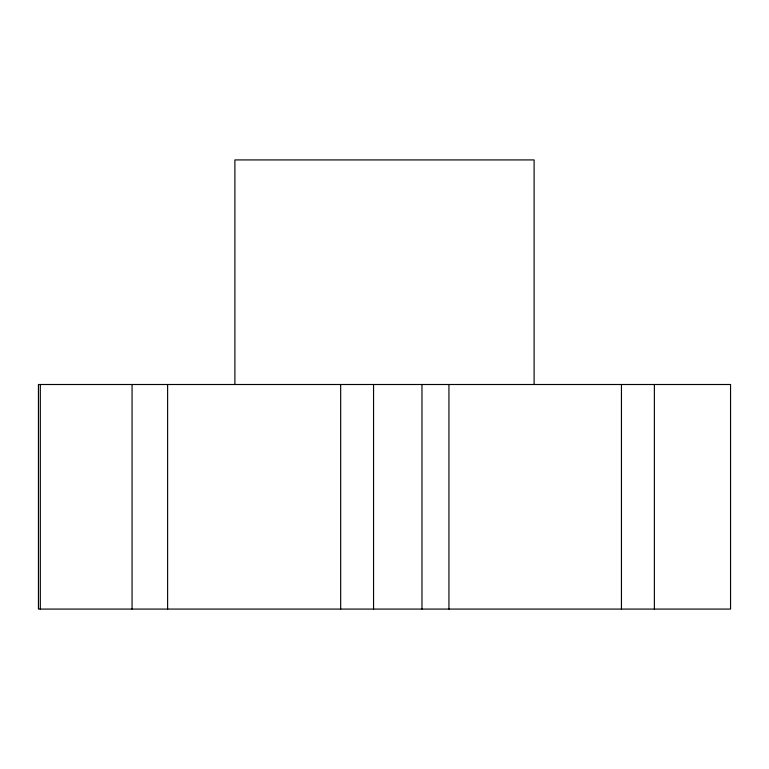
<?xml version="1.0" encoding="UTF-8"?>
<svg xmlns="http://www.w3.org/2000/svg" width="769" height="769" viewBox="0 0 769 769"><rect width="100%" height="100%" fill="white"/><g stroke="black" fill="none" stroke-linecap="round" stroke-linejoin="round"><path stroke-width="1.15" d="M654.371 384.5L654.371 609.077M621.448 384.5L621.448 609.077M534.109 384.5L534.109 159.923L234.891 159.923L234.891 384.5M448.933 384.5L448.933 609.077M421.97 384.5L421.97 609.077M373.551 384.5L373.551 609.077M340.667 384.5L340.667 609.077M167.613 384.5L167.613 609.077M132.066 384.5L132.066 609.077M40.315 384.5L40.315 609.077M730.55 384.5L38.45 384.5L38.45 609.077L730.55 609.077L730.55 384.5"/></g></svg>
